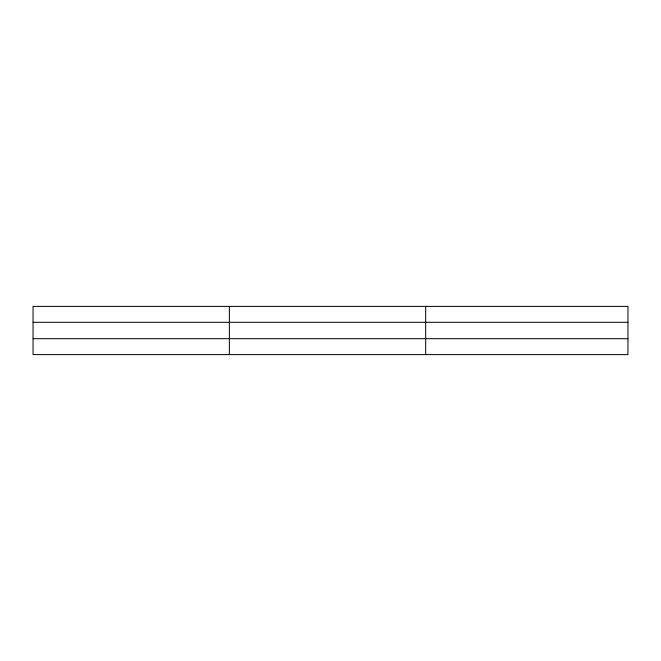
<?xml version="1.0" encoding="UTF-8"?>
<svg xmlns="http://www.w3.org/2000/svg" width="661" height="661" viewBox="0 0 661 661"><rect width="100%" height="100%" fill="white"/><g stroke="black" fill="none" stroke-linecap="round" stroke-linejoin="round"><path stroke-width="0.99" d="M229.367 354.602L229.367 306.398M425.684 354.602L425.684 306.398M627.95 338.696L627.95 354.602L33.05 354.602L33.05 306.398L627.95 306.398L627.95 338.696L33.05 338.696M33.05 322.304L627.95 322.304"/></g></svg>
